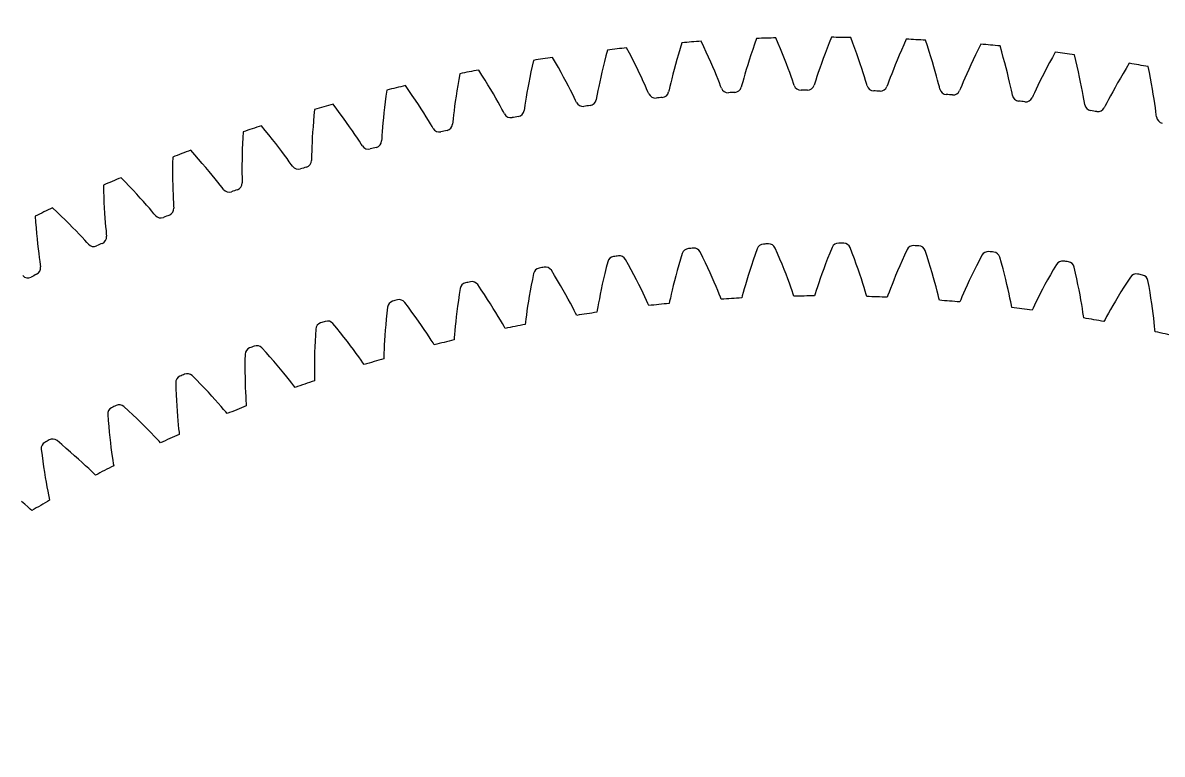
# Model space of a CAD drawing. Header units: millimetres. Extents: x -109 to 109, y -109 to 109.
# Drawn here: x -59.51 to -11.05, y 47.01 to 78.12 of the extents above; entities that cross this region are included whole.
import ezdxf

# ---------------------------------------------------------------- set-up
doc = ezdxf.new("R2010")
doc.units = ezdxf.units.MM

msp = doc.modelspace()

# ---------------------------------------------------------------- linework, layer by layer
at = {"layer": 'outer'}
msp.add_circle((0, 0), 108.759662, dxfattribs=at)
at = {"layer": 'thin_ring_external'}
for p, q in [((-31.473246, 77.269466), (-31.549161, 77.025218)), ((-30.546201, 77.097421), (-30.65632, 77.328277)), ((-30.441654, 76.873138), (-30.546201, 77.097421)), ((-28.381789, 77.208625), (-28.4628, 76.974808)), ((-28.29591, 77.449551), (-28.381789, 77.208625)), ((-27.37671, 77.239591), (-27.477258, 77.474773)), ((-27.281459, 77.011205), (-27.37671, 77.239591)), ((-25.209557, 77.261842), (-25.300099, 77.031548)), ((-25.113859, 77.499038), (-25.209557, 77.261842)), ((-24.204054, 77.251518), (-24.294862, 77.490629)), ((-24.11826, 77.019414), (-24.204054, 77.251518)), ((-22.037814, 77.184777), (-22.137735, 76.958395)), ((-21.932459, 77.417845), (-22.037814, 77.184777)), ((-21.033584, 77.133181), (-21.114498, 77.375819)), ((-20.95739, 76.89775), (-21.033584, 77.133181)), ((-18.757075, 77.206107), (-18.87191, 76.977561)), ((-17.870644, 76.88478), (-17.941529, 77.130536)), ((-36.854327, 76.423529), (-36.983014, 76.644572)), ((-34.706334, 76.711928), (-34.767889, 76.472254)), ((-34.64051, 76.959087), (-34.706334, 76.711928)), ((-33.707184, 76.825247), (-33.826687, 77.051387)), ((-33.593517, 76.605446), (-33.707184, 76.825247)), ((-33.48577, 76.392533), (-33.593517, 76.605446)), ((-31.620505, 76.788272), (-31.687294, 76.559187)), ((-31.549161, 77.025218), (-31.620505, 76.788272)), ((-30.34274, 76.655982), (-30.441654, 76.873138)), ((-30.249551, 76.446617), (-30.34274, 76.655982)), ((-28.538938, 76.748658), (-28.610178, 76.530845)), ((-28.4628, 76.974808), (-28.538938, 76.748658)), ((-27.191543, 76.790171), (-27.281459, 77.011205)), ((-27.107029, 76.577157), (-27.191543, 76.790171)), ((-27.028019, 76.372987), (-27.107029, 76.577157)), ((-25.46558, 76.59401), (-25.540381, 76.388261)), ((-25.385457, 76.808714), (-25.46558, 76.59401)), ((-25.300099, 77.031548), (-25.385457, 76.808714)), ((-24.037494, 76.794874), (-24.11826, 77.019414)), ((-23.961796, 76.57857), (-24.037494, 76.794874)), ((-23.891235, 76.371329), (-23.961796, 76.57857)), ((-22.23217, 76.739253), (-22.32104, 76.528019)), ((-22.137735, 76.958395), (-22.23217, 76.739253)), ((-20.885912, 76.670084), (-20.95739, 76.89775)), ((-20.819158, 76.450855), (-20.885912, 76.670084)), ((-18.981041, 76.755472), (-19.084393, 76.540392)), ((-18.87191, 76.977561), (-18.981041, 76.755472)), ((-17.804181, 76.64642), (-17.870644, 76.88478)), ((-17.742109, 76.416011), (-17.804181, 76.64642)), ((-15.717182, 76.640544), (-15.835339, 76.423122)), ((-15.593061, 76.864183), (-15.717182, 76.640544)), ((-14.72057, 76.506734), (-14.781305, 76.755193)), ((-39.982324, 75.892943), (-40.119977, 76.108516)), ((-37.847982, 76.269285), (-37.899646, 76.027285)), ((-37.792361, 76.518938), (-37.847982, 76.269285)), ((-36.731732, 76.208579), (-36.854327, 76.423529)), ((-36.615335, 76.00027), (-36.731732, 76.208579)), ((-34.825217, 76.240619), (-34.878348, 76.017696)), ((-34.767889, 76.472254), (-34.825217, 76.240619)), ((-33.384065, 76.187171), (-33.48577, 76.392533)), ((-33.288571, 75.990172), (-33.384065, 76.187171)), ((-31.807202, 76.127441), (-31.860248, 75.926671)), ((-31.749532, 76.338633), (-31.807202, 76.127441)), ((-31.687294, 76.559187), (-31.749532, 76.338633)), ((-30.162226, 76.245863), (-30.249551, 76.446617)), ((-30.080968, 76.054762), (-30.162226, 76.245863)), ((-28.737714, 76.123777), (-28.793742, 75.936986)), ((-28.67647, 76.322199), (-28.737714, 76.123777)), ((-28.610178, 76.530845), (-28.67647, 76.322199)), ((-26.954675, 76.178711), (-27.028019, 76.372987)), ((-26.887255, 75.995724), (-26.954675, 76.178711)), ((-25.609721, 76.19252), (-25.67337, 76.008187)), ((-25.540381, 76.388261), (-25.609721, 76.19252)), ((-23.82593, 76.174206), (-23.891235, 76.371329)), ((-23.766079, 75.988605), (-23.82593, 76.174206)), ((-22.481542, 76.132786), (-22.552705, 75.951221)), ((-22.404225, 76.325515), (-22.481542, 76.132786)), ((-22.32104, 76.528019), (-22.404225, 76.325515)), ((-20.757165, 76.240892), (-20.819158, 76.450855)), ((-20.700007, 76.041253), (-20.757165, 76.240892)), ((-19.273289, 76.134067), (-19.358453, 75.944674)), ((-19.18186, 76.332985), (-19.273289, 76.134067)), ((-19.084393, 76.540392), (-19.18186, 76.332985)), ((-17.684412, 76.194226), (-17.742109, 76.416011)), ((-17.631091, 75.981895), (-17.684412, 76.194226)), ((-15.947434, 76.212467), (-16.053334, 76.009236)), ((-15.835339, 76.423122), (-15.947434, 76.212467)), ((-14.663948, 76.265846), (-14.72057, 76.506734)), ((-14.611389, 76.033084), (-14.663948, 76.265846)), ((-12.578951, 76.174294), (-12.705934, 75.961906)), ((-12.445753, 76.392648), (-12.578951, 76.174294)), ((-11.588672, 75.999681), (-11.639156, 76.250423)), ((-40.968809, 75.698035), (-41.010494, 75.454118)), ((-40.923484, 75.949761), (-40.968809, 75.698035)), ((-39.851007, 75.683208), (-39.982324, 75.892943)), ((-39.726157, 75.479852), (-39.851007, 75.683208)), ((-37.947415, 75.793493), (-37.99135, 75.568576)), ((-37.899646, 76.027285), (-37.947415, 75.793493)), ((-36.505284, 75.799256), (-36.615335, 76.00027)), ((-36.401783, 75.606343), (-36.505284, 75.799256)), ((-34.927298, 75.804314), (-34.972058, 75.601536)), ((-34.878348, 76.017696), (-34.927298, 75.804314)), ((-33.199536, 75.802568), (-33.288571, 75.990172)), ((-33.117331, 75.625729), (-33.199536, 75.802568)), ((-33.04254, 75.461588), (-33.117331, 75.625729)), ((-31.90856, 75.737738), (-31.951917, 75.562649)), ((-31.860248, 75.926671), (-31.90856, 75.737738)), ((-30.006092, 75.874698), (-30.080968, 76.054762)), ((-29.938103, 75.707625), (-30.006092, 75.874698)), ((-29.877886, 75.556591), (-29.938103, 75.707625)), ((-28.888671, 75.607415), (-28.92576, 75.473589)), ((-28.84425, 75.763825), (-28.888671, 75.607415)), ((-28.793742, 75.936986), (-28.84425, 75.763825)), ((-26.826182, 75.826001), (-26.887255, 75.995724)), ((-26.772217, 75.672622), (-26.826182, 75.826001)), ((-26.72696, 75.541333), (-26.772217, 75.672622)), ((-25.78175, 75.682791), (-25.824302, 75.550601)), ((-25.730945, 75.837246), (-25.78175, 75.682791)), ((-25.67337, 76.008187), (-25.730945, 75.837246)), ((-23.712026, 75.816518), (-23.766079, 75.988605)), ((-23.664402, 75.661053), (-23.712026, 75.816518)), ((-23.624574, 75.528016), (-23.664402, 75.661053)), ((-22.674353, 75.630549), (-22.722296, 75.500217)), ((-22.61725, 75.782788), (-22.674353, 75.630549)), ((-22.552705, 75.951221), (-22.61725, 75.782788)), ((-20.647826, 75.853352), (-20.700007, 76.041253)), ((-20.600884, 75.679191), (-20.647826, 75.853352)), ((-20.559683, 75.521901), (-20.600884, 75.679191)), ((-19.437011, 75.766185), (-19.508416, 75.600543)), ((-19.358453, 75.944674), (-19.437011, 75.766185)), ((-17.582178, 75.780078), (-17.631091, 75.981895)), ((-17.537756, 75.590193), (-17.582178, 75.780078)), ((-16.24572, 75.628503), (-16.331539, 75.453389)), ((-16.152853, 75.814239), (-16.24572, 75.628503)), ((-16.053334, 76.009236), (-16.152853, 75.814239)), ((-14.562846, 75.809117), (-14.611389, 76.033084)), ((-14.518287, 75.594775), (-14.562846, 75.809117)), ((-12.826583, 75.75603), (-12.940737, 75.557319)), ((-12.705934, 75.961906), (-12.826583, 75.75603)), ((-11.541988, 75.756671), (-11.588672, 75.999681)), ((-11.499028, 75.521947), (-11.541988, 75.756671)), ((-44.0286, 75.252515), (-44.063552, 74.99914)), ((-43.085901, 75.234384), (-43.232288, 75.444125)), ((-42.946084, 75.030217), (-43.085901, 75.234384)), ((-41.048625, 75.218561), (-41.083288, 74.99203)), ((-41.010494, 75.454118), (-41.048625, 75.218561)), ((-39.607946, 75.283526), (-39.726157, 75.479852)), ((-39.496612, 75.095026), (-39.607946, 75.283526)), ((-38.067895, 75.14892), (-38.100543, 74.95666)), ((-38.031498, 75.353365), (-38.067895, 75.14892)), ((-37.99135, 75.568576), (-38.031498, 75.353365)), ((-36.305121, 75.422553), (-36.401783, 75.606343)), ((-36.215725, 75.249238), (-36.305121, 75.422553)), ((-36.134258, 75.088306), (-36.215725, 75.249238)), ((-35.048704, 75.234058), (-35.080143, 75.074531)), ((-35.012572, 75.410779), (-35.048704, 75.234058)), ((-34.972058, 75.601536), (-35.012572, 75.410779)), ((-32.976173, 75.313154), (-33.04254, 75.461588)), ((-32.920297, 75.18602), (-32.976173, 75.313154)), ((-32.881446, 75.099127), (-32.920297, 75.18602)), ((-32.021442, 75.269311), (-32.043666, 75.176759)), ((-31.989879, 75.404547), (-32.021442, 75.269311)), ((-31.951917, 75.562649), (-31.989879, 75.404547)), ((-29.827277, 75.42727), (-29.877886, 75.556591)), ((-29.792026, 75.338856), (-29.827277, 75.42727)), ((-28.92576, 75.473589), (-28.951765, 75.382027)), ((-26.695368, 75.451546), (-26.72696, 75.541333)), ((-25.824302, 75.550601), (-25.854043, 75.460184)), ((-23.596695, 75.437007), (-23.624574, 75.528016)), ((-22.722296, 75.500217), (-22.755725, 75.411097)), ((-20.52535, 75.387342), (-20.559683, 75.521901)), ((-20.501231, 75.295265), (-20.52535, 75.387342)), ((-19.624974, 75.322523), (-19.662034, 75.234851)), ((-19.571721, 75.450777), (-19.624974, 75.322523)), ((-19.508416, 75.600543), (-19.571721, 75.450777)), ((-17.498003, 75.414251), (-17.537756, 75.590193)), ((-17.463295, 75.255403), (-17.498003, 75.414251)), ((-17.434515, 75.119547), (-17.463295, 75.255403)), ((-16.479085, 75.143778), (-16.537559, 75.017818)), ((-16.409685, 75.290819), (-16.479085, 75.143778)), ((-16.331539, 75.453389), (-16.409685, 75.290819)), ((-14.4777, 75.391121), (-14.518287, 75.594775)), ((-14.441111, 75.199572), (-14.4777, 75.391121)), ((-14.408615, 75.022146), (-14.441111, 75.199572)), ((-13.148593, 75.184805), (-13.241528, 75.013362)), ((-13.048177, 75.366572), (-13.148593, 75.184805)), ((-12.940737, 75.557319), (-13.048177, 75.366572)), ((-11.459721, 75.296176), (-11.499028, 75.521947)), ((-11.424, 75.080186), (-11.459721, 75.296176)), ((-46.159824, 74.448964), (-46.314699, 74.652517)), ((-44.095188, 74.753718), (-44.123616, 74.516794)), ((-44.063552, 74.99914), (-44.095188, 74.753718)), ((-42.81299, 74.832159), (-42.946084, 75.030217)), ((-42.686819, 74.640852), (-42.81299, 74.832159)), ((-42.56784, 74.457081), (-42.686819, 74.640852)), ((-41.114567, 74.775352), (-41.14254, 74.569586)), ((-41.083288, 74.99203), (-41.114567, 74.775352)), ((-39.392486, 74.915359), (-39.496612, 75.095026)), ((-39.29605, 74.74586), (-39.392486, 74.915359)), ((-39.208045, 74.588409), (-39.29605, 74.74586)), ((-38.12939, 74.778605), (-38.154253, 74.617921)), ((-38.100543, 74.95666), (-38.12939, 74.778605)), ((-36.061853, 74.942722), (-36.134258, 75.088306)), ((-36.000805, 74.817989), (-36.061853, 74.942722)), ((-35.958419, 74.732765), (-36.000805, 74.817989)), ((-35.106128, 74.938113), (-35.124533, 74.844726)), ((-35.080143, 75.074531), (-35.106128, 74.938113)), ((-17.414196, 75.026558), (-17.434515, 75.119547)), ((-16.537559, 75.017818), (-16.578187, 74.931742)), ((-14.380458, 74.862007), (-14.408615, 75.022146)), ((-14.35728, 74.725084), (-14.380458, 74.862007)), ((-14.340796, 74.631339), (-14.35728, 74.725084)), ((-13.401661, 74.710069), (-13.465257, 74.586617)), ((-13.326282, 74.854137), (-13.401661, 74.710069)), ((-13.241528, 75.013362), (-13.326282, 74.854137)), ((-11.391809, 74.875036), (-11.424, 75.080186)), ((-11.363115, 74.682147), (-11.391809, 74.875036)), ((-11.33793, 74.503537), (-11.363115, 74.682147)), ((-47.126993, 74.17378), (-47.148526, 73.927266)), ((-47.102473, 74.428376), (-47.126993, 74.17378)), ((-46.011743, 74.250709), (-46.159824, 74.448964)), ((-45.87063, 74.058282), (-46.011743, 74.250709)), ((-44.14895, 74.289031), (-44.171307, 74.071252)), ((-44.123616, 74.516794), (-44.14895, 74.289031)), ((-42.456426, 74.28184), (-42.56784, 74.457081)), ((-42.353112, 74.116444), (-42.456426, 74.28184)), ((-41.188779, 74.197058), (-41.207025, 74.035489)), ((-41.167268, 74.376148), (-41.188779, 74.197058)), ((-41.14254, 74.569586), (-41.167268, 74.376148)), ((-39.129724, 74.445919), (-39.208045, 74.588409)), ((-39.063607, 74.323798), (-39.129724, 74.445919)), ((-39.017757, 74.240386), (-39.063607, 74.323798)), ((-38.174615, 74.480552), (-38.18917, 74.386488)), ((-38.154253, 74.617921), (-38.174615, 74.480552)), ((-13.465257, 74.586617), (-13.509384, 74.50228)), ((-11.316371, 74.342377), (-11.33793, 74.503537)), ((-11.298834, 74.204618), (-11.316371, 74.342377)), ((-11.286213, 74.110275), (-11.298834, 74.204618)), ((-49.19891, 73.538005), (-49.362011, 73.735029)), ((-47.167203, 73.689375), (-47.183165, 73.460764)), ((-47.148526, 73.927266), (-47.167203, 73.689375)), ((-45.736711, 73.872316), (-45.87063, 74.058282)), ((-45.610287, 73.693584), (-45.736711, 73.872316)), ((-45.491773, 73.523066), (-45.610287, 73.693584)), ((-44.207573, 73.67022), (-44.221714, 73.490398)), ((-44.190808, 73.86451), (-44.207573, 73.67022)), ((-44.171307, 74.071252), (-44.190808, 73.86451)), ((-42.258717, 73.962738), (-42.353112, 74.116444)), ((-42.174612, 73.823584), (-42.258717, 73.962738)), ((-42.103537, 73.704281), (-42.174612, 73.823584)), ((-42.054302, 73.622821), (-42.103537, 73.704281)), ((-41.22173, 73.897399), (-41.232411, 73.802818)), ((-41.207025, 74.035489), (-41.22173, 73.897399)), ((-50.153965, 73.223347), (-50.16536, 72.976156)), ((-50.139918, 73.478735), (-50.153965, 73.223347)), ((-49.042814, 73.345997), (-49.19891, 73.538005)), ((-48.89392, 73.159526), (-49.042814, 73.345997)), ((-47.196562, 73.24225), (-47.207559, 73.034882)), ((-47.183165, 73.460764), (-47.196562, 73.24225)), ((-45.381755, 73.36205), (-45.491773, 73.523066)), ((-45.28113, 73.21235), (-45.381755, 73.36205)), ((-45.191383, 73.076766), (-45.28113, 73.21235)), ((-44.242335, 73.189639), (-44.249124, 73.094699)), ((-44.233311, 73.328216), (-44.242335, 73.189639)), ((-44.221714, 73.490398), (-44.233311, 73.328216)), ((-50.174255, 72.737699), (-50.180817, 72.508625)), ((-50.16536, 72.976156), (-50.174255, 72.737699)), ((-48.752479, 72.979214), (-48.89392, 73.159526)), ((-48.618824, 72.805824), (-48.752479, 72.979214)), ((-48.493409, 72.640315), (-48.618824, 72.805824)), ((-47.216333, 72.840068), (-47.22308, 72.659817)), ((-47.207559, 73.034882), (-47.216333, 72.840068)), ((-45.115469, 72.960481), (-45.191383, 73.076766)), ((-45.062932, 72.881111), (-45.115469, 72.960481)), ((-53.135816, 72.405191), (-53.139366, 72.149442)), ((-52.198034, 72.503045), (-52.369086, 72.693206)), ((-52.034187, 72.317607), (-52.198034, 72.503045)), ((-51.877762, 72.137406), (-52.034187, 72.317607)), ((-50.185232, 72.289746), (-50.187706, 72.082101)), ((-50.180817, 72.508625), (-50.185232, 72.289746)), ((-48.376874, 72.483952), (-48.493409, 72.640315)), ((-48.270187, 72.338508), (-48.376874, 72.483952)), ((-48.174949, 72.206724), (-48.270187, 72.338508)), ((-47.231336, 72.358465), (-47.234221, 72.263326)), ((-47.228009, 72.497296), (-47.231336, 72.358465)), ((-47.22308, 72.659817), (-47.228009, 72.497296)), ((-53.139366, 72.149442), (-53.140602, 71.901992)), ((-53.140602, 71.901992), (-53.1397, 71.66337)), ((-51.729038, 71.963053), (-51.877762, 72.137406)), ((-51.588378, 71.795296), (-51.729038, 71.963053)), ((-51.456273, 71.635075), (-51.588378, 71.795296)), ((-50.187706, 72.082101), (-50.188475, 71.887091)), ((-50.188475, 71.887091), (-50.187816, 71.706715)), ((-48.094326, 72.093653), (-48.174949, 72.206724)), ((-48.038574, 72.016507), (-48.094326, 72.093653)), ((-55.152139, 71.345828), (-55.330854, 71.528806)), ((-54.980817, 71.167273), (-55.152139, 71.345828)), ((-53.1397, 71.66337), (-53.136852, 71.434221)), ((-53.136852, 71.434221), (-53.132277, 71.215345)), ((-51.333417, 71.483629), (-51.456273, 71.635075)), ((-51.220849, 71.342688), (-51.333417, 71.483629)), ((-51.120281, 71.214925), (-51.220849, 71.342688)), ((-50.187816, 71.706715), (-50.186068, 71.544128)), ((-50.186068, 71.544128), (-50.183692, 71.405278)), ((-50.183692, 71.405278), (-50.18267, 71.310101)), ((-56.085113, 71.209556), (-56.07816, 70.953877)), ((-56.07816, 70.953877), (-56.069237, 70.706585)), ((-54.817126, 70.993646), (-54.980817, 71.167273)), ((-54.661369, 70.825547), (-54.817126, 70.993646)), ((-54.51394, 70.663706), (-54.661369, 70.825547)), ((-53.132277, 71.215345), (-53.126224, 71.007773)), ((-53.126224, 71.007773), (-53.118987, 70.812896)), ((-53.118987, 70.812896), (-53.110923, 70.632699)), ((-51.035084, 71.10526), (-51.120281, 71.214925)), ((-50.976211, 71.030468), (-51.035084, 71.10526)), ((-56.069237, 70.706585), (-56.058538, 70.468201)), ((-56.058538, 70.468201), (-56.046285, 70.239362)), ((-54.375369, 70.509043), (-54.51394, 70.663706)), ((-54.246399, 70.362768), (-54.375369, 70.509043)), ((-54.128139, 70.226568), (-54.246399, 70.362768)), ((-53.110923, 70.632699), (-53.102502, 70.470321)), ((-53.102502, 70.470321), (-53.094427, 70.331686)), ((-53.094427, 70.331686), (-53.089498, 70.23663)), ((-58.982836, 69.893846), (-58.965393, 69.638667)), ((-58.056244, 70.068306), (-58.242321, 70.243793)), ((-57.877736, 69.896935), (-58.056244, 70.068306)), ((-57.707055, 69.730175), (-57.877736, 69.896935)), ((-56.046285, 70.239362), (-56.032728, 70.020858)), ((-56.032728, 70.020858), (-56.018158, 69.81371)), ((-56.018158, 69.81371), (-56.002926, 69.619294)), ((-54.022411, 70.103041), (-54.128139, 70.226568)), ((-53.932783, 69.996966), (-54.022411, 70.103041)), ((-53.87089, 69.924654), (-53.932783, 69.996966)), ((-58.965393, 69.638667), (-58.946324, 69.39195)), ((-58.946324, 69.39195), (-58.925848, 69.154207)), ((-57.544528, 69.568612), (-57.707055, 69.730175)), ((-57.390579, 69.41296), (-57.544528, 69.568612)), ((-57.245775, 69.264117), (-57.390579, 69.41296)), ((-56.002926, 69.619294), (-55.987471, 69.43958)), ((-55.987471, 69.43958), (-55.972391, 69.277685)), ((-58.925848, 69.154207), (-58.90421, 68.926064)), ((-58.90421, 68.926064), (-58.881694, 68.7083)), ((-57.110908, 69.12326), (-57.245775, 69.264117)), ((-56.987156, 68.99203), (-57.110908, 69.12326)), ((-56.876446, 68.872948), (-56.987156, 68.99203)), ((-56.782538, 68.770642), (-56.876446, 68.872948)), ((-55.972391, 69.277685), (-55.958631, 69.139498)), ((-55.958631, 69.139498), (-55.949804, 69.044725)), ((-58.881694, 68.7083), (-58.858632, 68.501926)), ((-58.858632, 68.501926), (-58.835431, 68.308298)), ((-56.717728, 68.700932), (-56.782538, 68.770642)), ((-58.835431, 68.308298), (-58.812611, 68.129371)), ((-58.812611, 68.129371), (-58.790896, 67.968232)), ((-58.790896, 67.968232), (-58.771475, 67.830726)), ((-58.771475, 67.830726), (-58.758764, 67.736395))]:
    msp.add_line(p, q, dxfattribs=at)
for centre, radius, start, end in [((-25.5, 0), 77.5, 93.814887, 94.420407), ((-25.5, 0), 77.5, 91.461946, 92.067466), ((-25.5, 0), 77.5, 89.109005, 89.714524), ((-25.5, 0), 77.5, 86.756064, 87.361583), ((-25.5, 0), 77.5, 84.403123, 85.008642), ((-25.5, 0), 77.5, 98.52077, 99.126289), ((-25.5, 0), 77.5, 96.167828, 96.773348), ((-25.5, 0), 77.5, 82.050181, 82.655701), ((-25.5, 0), 77.5, 100.873711, 101.47923), ((-25.5, 0), 77.5, 79.69724, 80.30276), ((-25.5, 0), 77.5, 103.226652, 103.832172), ((-32.336922, 75.240009), 0.3, 275.192104, 347.828747), ((-29.510853, 75.443459), 0.3, 200.406547, 273.04319), ((-25.5, 0), 75.25, 92.839163, 93.04319), ((-29.242177, 75.457263), 0.3, 272.839163, 345.475806), ((-26.410138, 75.544518), 0.3, 198.053606, 270.690249), ((-25.5, 0), 75.25, 90.486221, 90.690249), ((-26.141122, 75.54728), 0.3, 270.486221, 343.122865), ((-23.307888, 75.518191), 0.3, 195.700665, 268.337308), ((-25.5, 0), 75.25, 88.13328, 88.337308), ((-23.038986, 75.509906), 0.3, 268.13328, 340.769923), ((-20.209335, 75.364523), 0.3, 193.347724, 265.984367), ((-19.940999, 75.345206), 0.3, 265.780339, 338.416982), ((-25.5, 0), 77.5, 105.579593, 106.185113), ((-35.686776, 74.860083), 0.3, 205.11243, 277.749073), ((-35.420139, 74.895883), 0.3, 277.545045, 350.181688), ((-32.604805, 75.215186), 0.3, 202.759488, 275.396132), ((-25.5, 0), 75.25, 95.192104, 95.396132), ((-25.5, 0), 75.25, 85.780339, 85.984367), ((-17.119703, 75.083774), 0.3, 190.994782, 263.631426), ((-25.5, 0), 75.25, 83.427398, 83.631426), ((-16.852387, 75.053456), 0.3, 263.427398, 336.064041), ((-38.751571, 74.37875), 0.3, 207.465371, 280.102014), ((-38.486627, 74.425466), 0.3, 279.897986, 352.534629), ((-25.5, 0), 75.25, 97.545045, 97.749073), ((-14.044202, 74.676417), 0.3, 188.641841, 261.278485), ((-25.5, 0), 75.25, 81.074457, 81.278485), ((-13.778356, 74.63515), 0.3, 261.074457, 333.7111), ((-25.5, 0), 77.5, 107.932534, 108.538054), ((-41.531218, 73.829551), 0.3, 282.250927, 354.88757), ((-25.5, 0), 75.25, 99.897986, 100.102014), ((-10.988018, 74.143138), 0.3, 186.2889, 258.925543), ((-41.79402, 73.771996), 0.3, 209.818312, 282.454955), ((-25.5, 0), 75.25, 102.250927, 102.454955), ((-44.808993, 73.040847), 0.3, 212.171253, 284.807896), ((-25.5, 0), 75.25, 104.603868, 104.807896), ((-44.548776, 73.109142), 0.3, 284.603868, 357.240512), ((-25.5, 0), 77.5, 110.285476, 110.890995), ((-47.534214, 72.265455), 0.3, 286.95681, 359.593453), ((-47.791408, 72.186534), 0.3, 214.524194, 287.160837), ((-25.5, 0), 75.25, 106.95681, 107.160837), ((-25.5, 0), 77.5, 112.638417, 113.243936), ((-50.482497, 71.299911), 0.3, 289.309751, 1.946394), ((-50.736234, 71.210498), 0.3, 216.877135, 289.513779), ((-25.5, 0), 75.25, 109.309751, 109.513779), ((-25.5, 0), 77.5, 114.991358, 115.596877), ((-53.638506, 70.114385), 0.3, 219.230077, 291.86672), ((-25.5, 0), 75.25, 111.662692, 111.86672), ((-53.388654, 70.21414), 0.3, 291.662692, 4.299335), ((-56.247784, 69.009972), 0.3, 294.015633, 6.652276), ((-56.49333, 68.900044), 0.3, 221.583018, 294.219661), ((-25.5, 0), 75.25, 114.015633, 114.219661), ((-25.5, 0), 75.25, 116.368574, 116.572602), ((-59.055066, 67.689438), 0.3, 296.368574, 9.005218), ((-59.295892, 67.569521), 0.3, 223.935959, 296.572602)]:
    msp.add_arc(centre, radius, start, end, dxfattribs=at)
at = {"layer": 'thin_ring_internal'}
for p, q in [((-30.582583, 68.135469), (-30.69716, 68.368222)), ((-28.275047, 68.509294), (-28.361829, 68.264813)), ((-27.407055, 68.298155), (-27.510679, 68.535986)), ((-25.084626, 68.564216), (-25.182688, 68.324038)), ((-24.227397, 68.312922), (-24.319844, 68.555317)), ((-21.895104, 68.470643), (-22.004235, 68.235287)), ((-21.050495, 68.179738), (-21.131564, 68.426172)), ((-34.630963, 67.954762), (-34.694645, 67.703274)), ((-33.747103, 67.825217), (-33.872385, 68.052387)), ((-31.534772, 68.057743), (-31.605975, 67.816874)), ((-31.459458, 68.305996), (-31.534772, 68.057743)), ((-30.473259, 67.909337), (-30.582583, 68.135469)), ((-30.370058, 67.690329), (-30.473259, 67.909337)), ((-28.444161, 68.027519), (-28.52124, 67.798011)), ((-28.361829, 68.264813), (-28.444161, 68.027519)), ((-27.30837, 68.067181), (-27.407055, 68.298155)), ((-27.21547, 67.843609), (-27.30837, 68.067181)), ((-25.363644, 67.865157), (-25.445674, 67.6477)), ((-25.275972, 68.09083), (-25.363644, 67.865157)), ((-25.182688, 68.324038), (-25.275972, 68.09083)), ((-24.139565, 68.077607), (-24.227397, 68.312922)), ((-24.057167, 67.849955), (-24.139565, 68.077607)), ((-22.108267, 68.006673), (-22.206344, 67.785323)), ((-22.004235, 68.235287), (-22.108267, 68.006673)), ((-20.973706, 67.940592), (-21.050495, 68.179738)), ((-20.901989, 67.709353), (-20.973706, 67.940592)), ((-18.833352, 67.998755), (-18.947908, 67.775228)), ((-18.71339, 68.228778), (-18.833352, 67.998755)), ((-17.883229, 67.898893), (-17.952746, 68.148831)), ((-17.817651, 67.656433), (-17.883229, 67.898893)), ((-37.782691, 67.456354), (-37.834604, 67.202175)), ((-36.893761, 67.368071), (-37.029477, 67.589166)), ((-34.754564, 67.459354), (-34.809976, 67.223675)), ((-34.694645, 67.703274), (-34.754564, 67.459354)), ((-33.627377, 67.604417), (-33.747103, 67.825217)), ((-33.514098, 67.390447), (-33.627377, 67.604417)), ((-33.407377, 67.183984), (-33.514098, 67.390447)), ((-31.672292, 67.584029), (-31.733754, 67.359889)), ((-31.605975, 67.816874), (-31.672292, 67.584029)), ((-30.273058, 67.479124), (-30.370058, 67.690329)), ((-30.182385, 67.276555), (-30.273058, 67.479124)), ((-28.593063, 67.576973), (-28.659607, 67.365247)), ((-28.52124, 67.798011), (-28.593063, 67.576973)), ((-27.128402, 67.62812), (-27.21547, 67.843609)), ((-27.047251, 67.421552), (-27.128402, 67.62812)), ((-26.972157, 67.224971), (-27.047251, 67.421552)), ((-25.521997, 67.4393), (-25.592497, 67.241025)), ((-25.445674, 67.6477), (-25.521997, 67.4393)), ((-23.98022, 67.630648), (-24.057167, 67.849955)), ((-23.908767, 67.420528), (-23.98022, 67.630648)), ((-23.8429, 67.220667), (-23.908767, 67.420528)), ((-22.298403, 67.571918), (-22.384338, 67.367294)), ((-22.206344, 67.785323), (-22.298403, 67.571918)), ((-20.835328, 67.486703), (-20.901989, 67.709353)), ((-20.773729, 67.273487), (-20.835328, 67.486703)), ((-19.056178, 67.55868), (-19.158065, 67.34979)), ((-18.947908, 67.775228), (-19.056178, 67.55868)), ((-17.75677, 67.422107), (-17.817651, 67.656433)), ((-17.70054, 67.196597), (-17.75677, 67.422107)), ((-15.80174, 67.396996), (-15.919967, 67.185721)), ((-15.676908, 67.614952), (-15.80174, 67.396996)), ((-15.546374, 67.839145), (-15.676908, 67.614952)), ((-14.73246, 67.470993), (-14.790273, 67.723895)), ((-14.678233, 67.225745), (-14.73246, 67.470993)), ((-40.015744, 66.765021), (-40.161599, 66.979562)), ((-37.88311, 66.955731), (-37.927496, 66.71773)), ((-37.834604, 67.202175), (-37.88311, 66.955731)), ((-36.763892, 67.15308), (-36.893761, 67.368071)), ((-36.640781, 66.944613), (-36.763892, 67.15308)), ((-36.52457, 66.743338), (-36.640781, 66.944613)), ((-34.860943, 66.996918), (-34.907519, 66.779924)), ((-34.809976, 67.223675), (-34.860943, 66.996918)), ((-33.307377, 66.985853), (-33.407377, 67.183984)), ((-33.214335, 66.797104), (-33.307377, 66.985853)), ((-31.84214, 66.941327), (-31.888983, 66.749415)), ((-31.790375, 67.145296), (-31.84214, 66.941327)), ((-31.733754, 67.359889), (-31.790375, 67.145296)), ((-30.098225, 67.083682), (-30.182385, 67.276555)), ((-30.020879, 66.901907), (-30.098225, 67.083682)), ((-29.950832, 66.733214), (-30.020879, 66.901907)), ((-28.776527, 66.974382), (-28.826516, 66.798698)), ((-28.720806, 67.163907), (-28.776527, 66.974382)), ((-28.659607, 67.365247), (-28.720806, 67.163907)), ((-26.903351, 67.039795), (-26.972157, 67.224971)), ((-26.841229, 66.868026), (-26.903351, 67.039795)), ((-25.656975, 67.054298), (-25.715083, 66.88113)), ((-25.592497, 67.241025), (-25.656975, 67.054298)), ((-23.782784, 67.03249), (-23.8429, 67.220667)), ((-23.728721, 66.858016), (-23.782784, 67.03249)), ((-22.537083, 66.988989), (-22.603185, 66.818712)), ((-22.463987, 67.172514), (-22.537083, 66.988989)), ((-22.384338, 67.367294), (-22.463987, 67.172514)), ((-20.717232, 67.070777), (-20.773729, 67.273487)), ((-20.665936, 66.880007), (-20.717232, 67.070777)), ((-19.342052, 66.958522), (-19.423608, 66.778597)), ((-19.253428, 67.149385), (-19.342052, 66.958522)), ((-19.158065, 67.34979), (-19.253428, 67.149385)), ((-17.648927, 66.980746), (-17.70054, 67.196597)), ((-17.601922, 66.775627), (-17.648927, 66.980746)), ((-16.031463, 66.981797), (-16.136046, 66.786046)), ((-15.919967, 67.185721), (-16.031463, 66.981797)), ((-14.62832, 66.98884), (-14.678233, 67.225745)), ((-14.582643, 66.760959), (-14.62832, 66.98884)), ((-12.541739, 67.08471), (-12.676576, 66.872798)), ((-12.400915, 67.302587), (-12.541739, 67.08471)), ((-11.605011, 66.896966), (-11.650995, 67.152284)), ((-11.562253, 66.649461), (-11.605011, 66.896966)), ((-40.947849, 66.555532), (-40.984836, 66.307098)), ((-40.907819, 66.81185), (-40.947849, 66.555532)), ((-39.876013, 66.556304), (-40.015744, 66.765021)), ((-39.743336, 66.353791), (-39.876013, 66.556304)), ((-37.967859, 66.488847), (-38.004289, 66.269921)), ((-37.927496, 66.71773), (-37.967859, 66.488847)), ((-36.41546, 66.550074), (-36.52457, 66.743338)), ((-36.313738, 66.365858), (-36.41546, 66.550074)), ((-34.949738, 66.573767), (-34.987602, 66.379883)), ((-34.907519, 66.779924), (-34.949738, 66.573767)), ((-33.128615, 66.619124), (-33.214335, 66.797104)), ((-33.050796, 66.453873), (-33.128615, 66.619124)), ((-32.981891, 66.304391), (-33.050796, 66.453873)), ((-31.967064, 66.411053), (-31.997066, 66.273751)), ((-31.930744, 66.571595), (-31.967064, 66.411053)), ((-31.888983, 66.749415), (-31.930744, 66.571595)), ((-29.888957, 66.580688), (-29.950832, 66.733214)), ((-29.837085, 66.450069), (-29.888957, 66.580688)), ((-29.802191, 66.36069), (-29.837085, 66.450069)), ((-28.906623, 66.504262), (-28.930905, 66.411436)), ((-28.870266, 66.64002), (-28.906623, 66.504262)), ((-28.826516, 66.798698), (-28.870266, 66.64002)), ((-26.786517, 66.712786), (-26.841229, 66.868026)), ((-26.740778, 66.579895), (-26.786517, 66.712786)), ((-26.71008, 66.488989), (-26.740778, 66.579895)), ((-25.808803, 66.590739), (-25.837377, 66.499144)), ((-25.766168, 66.724659), (-25.808803, 66.590739)), ((-25.715083, 66.88113), (-25.766168, 66.724659)), ((-23.68129, 66.700399), (-23.728721, 66.858016)), ((-23.641784, 66.565524), (-23.68129, 66.700399)), ((-23.615349, 66.473289), (-23.641784, 66.565524)), ((-22.710314, 66.532996), (-22.743118, 66.44283)), ((-22.661495, 66.664787), (-22.710314, 66.532996)), ((-22.603185, 66.818712), (-22.661495, 66.664787)), ((-20.620049, 66.703207), (-20.665936, 66.880007)), ((-20.580003, 66.543554), (-20.620049, 66.703207)), ((-20.546814, 66.406987), (-20.580003, 66.543554)), ((-20.524699, 66.313621), (-20.546814, 66.406987)), ((-19.562968, 66.460534), (-19.617866, 66.331157)), ((-19.49756, 66.611579), (-19.562968, 66.460534)), ((-19.423608, 66.778597), (-19.49756, 66.611579)), ((-17.559557, 66.582677), (-17.601922, 66.775627)), ((-17.521946, 66.403934), (-17.559557, 66.582677)), ((-17.489371, 66.24259), (-17.521946, 66.403934)), ((-16.323293, 66.423577), (-16.404936, 66.260181)), ((-16.233455, 66.599513), (-16.323293, 66.423577)), ((-16.136046, 66.786046), (-16.233455, 66.599513)), ((-14.541129, 66.542939), (-14.582643, 66.760959)), ((-14.503718, 66.335856), (-14.541129, 66.542939)), ((-12.925367, 66.468736), (-13.038945, 66.278064)), ((-12.804504, 66.667252), (-12.925367, 66.468736)), ((-12.676576, 66.872798), (-12.804504, 66.667252)), ((-11.523416, 66.410491), (-11.562253, 66.649461)), ((-11.488391, 66.180731), (-11.523416, 66.410491)), ((-43.999576, 66.022647), (-44.027638, 65.764743)), ((-43.106288, 66.017372), (-43.261967, 66.224895)), ((-42.956998, 65.815383), (-43.106288, 66.017372)), ((-41.018102, 66.067289), (-41.047772, 65.836776)), ((-40.984836, 66.307098), (-41.018102, 66.067289)), ((-39.617886, 66.158141), (-39.743336, 66.353791)), ((-39.499903, 65.970163), (-39.617886, 66.158141)), ((-39.38972, 65.790879), (-39.499903, 65.970163)), ((-38.036871, 66.062023), (-38.065673, 65.866588)), ((-38.004289, 66.269921), (-38.036871, 66.062023)), ((-36.21983, 66.19206), (-36.313738, 66.365858)), ((-36.134407, 66.030608), (-36.21983, 66.19206)), ((-36.058622, 65.884493), (-36.134407, 66.030608)), ((-35.049856, 66.038255), (-35.073437, 65.899706)), ((-35.021044, 66.200313), (-35.049856, 66.038255)), ((-34.987602, 66.379883), (-35.021044, 66.200313)), ((-32.923998, 66.176326), (-32.981891, 66.304391)), ((-32.884984, 66.088668), (-32.923998, 66.176326)), ((-31.997066, 66.273751), (-32.017003, 66.179896)), ((-19.617866, 66.331157), (-19.65483, 66.242615)), ((-17.462572, 66.104627), (-17.489371, 66.24259)), ((-17.444825, 66.010334), (-17.462572, 66.104627)), ((-16.538158, 65.98566), (-16.579202, 65.898933)), ((-16.4773, 66.112342), (-16.538158, 65.98566)), ((-16.404936, 66.260181), (-16.4773, 66.112342)), ((-14.470376, 66.141144), (-14.503718, 66.335856)), ((-14.441121, 65.960844), (-14.470376, 66.141144)), ((-14.416089, 65.79816), (-14.441121, 65.960844)), ((-13.242853, 65.924698), (-13.332009, 65.765278)), ((-13.144926, 66.096264), (-13.242853, 65.924698)), ((-13.038945, 66.278064), (-13.144926, 66.096264)), ((-11.457065, 65.961016), (-11.488391, 66.180731)), ((-11.429329, 65.752416), (-11.457065, 65.961016)), ((-44.053027, 65.514858), (-44.075099, 65.273761)), ((-44.027638, 65.764743), (-44.053027, 65.514858)), ((-42.815042, 65.619261), (-42.956998, 65.815383)), ((-42.680626, 65.42966), (-42.815042, 65.619261)), ((-42.554025, 65.247374), (-42.680626, 65.42966)), ((-41.073977, 65.616392), (-41.096851, 65.407203)), ((-41.047772, 65.836776), (-41.073977, 65.616392)), ((-39.287828, 65.621638), (-39.38972, 65.790879)), ((-39.194986, 65.464335), (-39.287828, 65.621638)), ((-39.112485, 65.321904), (-39.194986, 65.464335)), ((-38.111965, 65.522433), (-38.129075, 65.382937)), ((-38.090724, 65.685656), (-38.111965, 65.522433)), ((-38.065673, 65.866588), (-38.090724, 65.685656)), ((-35.994833, 65.759261), (-36.058622, 65.884493)), ((-35.951782, 65.673513), (-35.994833, 65.759261)), ((-35.073437, 65.899706), (-35.088986, 65.805025)), ((-14.395737, 65.659099), (-14.416089, 65.79816)), ((-14.382396, 65.564082), (-14.395737, 65.659099)), ((-13.477859, 65.497252), (-13.522893, 65.412529)), ((-13.411174, 65.620966), (-13.477859, 65.497252)), ((-13.332009, 65.765278), (-13.411174, 65.620966)), ((-11.405083, 65.556364), (-11.429329, 65.752416)), ((-11.384248, 65.374898), (-11.405083, 65.556364)), ((-47.051267, 65.090453), (-47.0673, 64.831523)), ((-46.158701, 65.126745), (-46.323867, 65.3268)), ((-46.000175, 64.93192), (-46.158701, 65.126745)), ((-44.094012, 65.042117), (-44.109935, 64.820753)), ((-44.075099, 65.273761), (-44.094012, 65.042117)), ((-42.43562, 65.073411), (-42.554025, 65.247374)), ((-42.325964, 64.909094), (-42.43562, 65.073411)), ((-41.133136, 65.028739), (-41.146759, 64.864704)), ((-41.116529, 65.21064), (-41.133136, 65.028739)), ((-41.096851, 65.407203), (-41.116529, 65.21064)), ((-39.042938, 65.199776), (-39.112485, 65.321904)), ((-38.995945, 65.116123), (-39.042938, 65.199776)), ((-38.129075, 65.382937), (-38.140201, 65.287635)), ((-11.366811, 65.211225), (-11.384248, 65.374898)), ((-11.352952, 65.071368), (-11.366811, 65.211225)), ((-11.344046, 64.975834), (-11.352952, 65.071368)), ((-47.081035, 64.580727), (-47.091866, 64.338864)), ((-47.0673, 64.831523), (-47.081035, 64.580727)), ((-45.849249, 64.742615), (-46.000175, 64.93192)), ((-45.706157, 64.559473), (-45.849249, 64.742615)), ((-45.571212, 64.383275), (-45.706157, 64.559473)), ((-44.123052, 64.610726), (-44.133564, 64.41346)), ((-44.109935, 64.820753), (-44.123052, 64.610726)), ((-42.225904, 64.756281), (-42.325964, 64.909094)), ((-42.136866, 64.617843), (-42.225904, 64.756281)), ((-42.061713, 64.499082), (-42.136866, 64.617843)), ((-42.010878, 64.417706), (-42.061713, 64.499082)), ((-41.15736, 64.724563), (-41.164041, 64.628847)), ((-41.146759, 64.864704), (-41.15736, 64.724563)), ((-50.056283, 64.017288), (-50.060251, 63.757893)), ((-49.166373, 64.095067), (-49.340667, 64.287221)), ((-48.998953, 63.907829), (-49.166373, 64.095067)), ((-47.099981, 64.106592), (-47.105588, 63.884726)), ((-47.091866, 64.338864), (-47.099981, 64.106592)), ((-45.444841, 64.215009), (-45.571212, 64.383275)), ((-45.327659, 64.055971), (-45.444841, 64.215009)), ((-45.220598, 63.907979), (-45.327659, 64.055971)), ((-44.147666, 64.066493), (-44.151736, 63.926009)), ((-44.141689, 64.230983), (-44.147666, 64.066493)), ((-44.133564, 64.41346), (-44.141689, 64.230983)), ((-50.060251, 63.757893), (-50.062304, 63.506729)), ((-50.062304, 63.506729), (-50.06187, 63.264624)), ((-48.839383, 63.725751), (-48.998953, 63.907829)), ((-48.687926, 63.549464), (-48.839383, 63.725751)), ((-48.544929, 63.379736), (-48.687926, 63.549464)), ((-47.108919, 63.674317), (-47.110242, 63.476775)), ((-47.105588, 63.884726), (-47.108919, 63.674317)), ((-45.125215, 63.773834), (-45.220598, 63.907979)), ((-45.044618, 63.658698), (-45.125215, 63.773834)), ((-44.990053, 63.579775), (-45.044618, 63.658698)), ((-44.151736, 63.926009), (-44.153956, 63.830086)), ((-52.122787, 62.924574), (-52.305833, 63.108411)), ((-50.06187, 63.264624), (-50.05917, 63.032225)), ((-50.05917, 63.032225), (-50.054449, 62.810339)), ((-48.410867, 63.217531), (-48.544929, 63.379736)), ((-48.286412, 63.064118), (-48.410867, 63.217531)), ((-48.172581, 62.921267), (-48.286412, 63.064118)), ((-47.110242, 63.476775), (-47.109869, 63.294118)), ((-47.109869, 63.294118), (-47.108186, 63.129527)), ((-47.108186, 63.129527), (-47.105715, 62.989007)), ((-53.008116, 62.805476), (-53.000011, 62.546177)), ((-53.000011, 62.546177), (-52.990376, 62.295189)), ((-51.946838, 62.745327), (-52.122787, 62.924574)), ((-51.77897, 62.570871), (-51.946838, 62.745327)), ((-51.619474, 62.401822), (-51.77897, 62.570871)), ((-50.054449, 62.810339), (-50.047987, 62.600003)), ((-50.047987, 62.600003), (-50.040117, 62.402613)), ((-48.071061, 62.791704), (-48.172581, 62.921267)), ((-47.985194, 62.680443), (-48.071061, 62.791704)), ((-47.927016, 62.604145), (-47.985194, 62.680443)), ((-47.105715, 62.989007), (-47.10347, 62.893084)), ((-52.990376, 62.295189), (-52.978679, 62.053367)), ((-52.978679, 62.053367), (-52.965169, 61.821345)), ((-51.468736, 62.23893), (-51.619474, 62.401822)), ((-51.327272, 62.083138), (-51.468736, 62.23893)), ((-51.195815, 61.935681), (-51.327272, 62.083138)), ((-50.040117, 62.402613), (-50.031246, 62.220172)), ((-50.031246, 62.220172), (-50.021908, 62.055837)), ((-50.021908, 62.055837), (-50.012902, 61.915584)), ((-55.021543, 61.6178), (-55.212944, 61.792922)), ((-54.837445, 61.446934), (-55.021543, 61.6178)), ((-52.965169, 61.821345), (-52.950129, 61.599919)), ((-52.950129, 61.599919), (-52.933889, 61.390111)), ((-51.075461, 61.798281), (-51.195815, 61.935681)), ((-50.968023, 61.673582), (-51.075461, 61.798281)), ((-50.877073, 61.566437), (-50.968023, 61.673582)), ((-50.815407, 61.492928), (-50.877073, 61.566437)), ((-50.012902, 61.915584), (-50.006197, 61.81987)), ((-55.900372, 61.457641), (-55.880212, 61.198999)), ((-55.880212, 61.198999), (-55.85891, 60.948732)), ((-54.661642, 61.280476), (-54.837445, 61.446934)), ((-54.494454, 61.119031), (-54.661642, 61.280476)), ((-54.3363, 60.963329), (-54.494454, 61.119031)), ((-52.933889, 61.390111), (-52.916844, 61.193302)), ((-52.916844, 61.193302), (-52.899495, 61.01147)), ((-55.85891, 60.948732), (-55.835975, 60.707716)), ((-55.835975, 60.707716), (-55.811685, 60.476574)), ((-54.187741, 60.814287), (-54.3363, 60.963329)), ((-54.049566, 60.673106), (-54.187741, 60.814287)), ((-53.92295, 60.541454), (-54.049566, 60.673106)), ((-52.899495, 61.01147), (-52.882521, 60.847748)), ((-52.882521, 60.847748), (-52.866999, 60.708066)), ((-52.866999, 60.708066), (-52.855848, 60.612767)), ((-57.856362, 60.177576), (-58.055703, 60.343603)), ((-57.664514, 60.01546), (-57.856362, 60.177576)), ((-55.811685, 60.476574), (-55.786359, 60.256087)), ((-55.786359, 60.256087), (-55.760375, 60.047262)), ((-53.809826, 60.421889), (-53.92295, 60.541454)), ((-53.71399, 60.319091), (-53.809826, 60.421889)), ((-53.648971, 60.24853), (-53.71399, 60.319091)), ((-58.726788, 59.976702), (-58.694616, 59.719279)), ((-58.694616, 59.719279), (-58.661693, 59.470274)), ((-57.481156, 59.857362), (-57.664514, 60.01546)), ((-57.306638, 59.70387), (-57.481156, 59.857362)), ((-57.141411, 59.555694), (-57.306638, 59.70387)), ((-55.760375, 60.047262), (-55.734192, 59.851459)), ((-55.734192, 59.851459), (-55.708402, 59.670631)), ((-55.708402, 59.670631), (-55.683829, 59.507877)), ((-58.661693, 59.470274), (-58.62757, 59.230585)), ((-58.62757, 59.230585), (-58.592552, 59.000824)), ((-56.986079, 59.413726), (-57.141411, 59.555694)), ((-56.841485, 59.279126), (-56.986079, 59.413726)), ((-56.708881, 59.153508), (-56.841485, 59.279126)), ((-56.590317, 59.039335), (-56.708881, 59.153508)), ((-55.683829, 59.507877), (-55.661826, 59.369068)), ((-55.661826, 59.369068), (-55.646253, 59.274391)), ((-58.592552, 59.000824), (-58.556996, 58.781754)), ((-58.556996, 58.781754), (-58.521324, 58.574365)), ((-56.489802, 58.941107), (-56.590317, 59.039335)), ((-56.421571, 58.873648), (-56.489802, 58.941107)), ((-58.521324, 58.574365), (-58.48606, 58.379991)), ((-58.48606, 58.379991), (-58.451884, 58.200559)), ((-58.451884, 58.200559), (-58.419766, 58.039124)), ((-59.427221, 57.637449), (-59.565526, 57.756761)), ((-58.419766, 58.039124), (-58.391328, 57.901489)), ((-58.391328, 57.901489), (-58.371367, 57.80764)), ((-59.303473, 57.528916), (-59.427221, 57.637449)), ((-59.198497, 57.43547), (-59.303473, 57.528916)), ((-59.127201, 57.371259), (-59.198497, 57.43547))]:
    msp.add_line(p, q, dxfattribs=at)
for centre, radius, start, end in [((-31.173768, 68.214448), 0.3, 94.754659, 162.232141), ((-25.5, 0), 68.75, 94.578675, 94.754659), ((-30.964221, 68.231553), 0.3, 27.101193, 94.578675), ((-27.993926, 68.404553), 0.3, 92.087992, 159.565474), ((-25.5, 0), 68.75, 91.912008, 92.087992), ((-27.78381, 68.41189), 0.3, 24.434526, 91.912008), ((-24.808682, 68.446509), 0.3, 89.421325, 156.898807), ((-25.5, 0), 68.75, 89.245341, 89.421325), ((-24.598452, 68.444063), 0.3, 21.767859, 89.245341), ((-21.624935, 68.340225), 0.3, 86.754659, 154.232141), ((-25.5, 0), 68.75, 86.578675, 86.754659), ((-21.415047, 68.328001), 0.3, 19.101193, 86.578675), ((-18.449581, 68.085932), 0.3, 84.087992, 151.565474), ((-25.5, 0), 68.75, 83.912008, 84.087992), ((-18.240489, 68.063955), 0.3, 16.434526, 83.912008), ((-34.341323, 67.876605), 0.3, 97.421325, 164.898807), ((-25.5, 0), 68.75, 97.245341, 97.421325), ((-34.132798, 67.903441), 0.3, 29.767859, 97.245341), ((-15.289497, 67.684179), 0.3, 81.421325, 148.898807), ((-25.5, 0), 68.75, 81.245341, 81.421325), ((-15.081654, 67.652499), 0.3, 13.767859, 81.245341), ((-37.489729, 67.391757), 0.3, 100.087992, 167.565474), ((-25.5, 0), 68.75, 99.912008, 100.087992), ((-37.282679, 67.428265), 0.3, 32.434526, 99.912008), ((-12.151526, 67.135838), 0.3, 78.754659, 146.232141), ((-25.5, 0), 68.75, 78.578675, 78.754659), ((-11.945382, 67.094522), 0.3, 11.101193, 78.578675), ((-40.612168, 66.760953), 0.3, 102.754659, 170.232141), ((-25.5, 0), 68.75, 102.578675, 102.754659), ((-40.407041, 66.807055), 0.3, 35.101193, 102.578675), ((-25.5, 0), 66.5, 92.957349, 93.709318), ((-25.5, 0), 66.5, 90.290682, 91.042651), ((-25.5, 0), 66.5, 87.624016, 88.375984), ((-43.701877, 65.98556), 0.3, 105.421325, 172.898807), ((-25.5, 0), 68.75, 105.245341, 105.421325), ((-43.499117, 66.041156), 0.3, 37.767859, 105.245341), ((-25.5, 0), 66.5, 95.624016, 96.375984), ((-25.5, 0), 66.5, 84.957349, 85.709318), ((-25.5, 0), 66.5, 82.290682, 83.042651), ((-46.552211, 65.132226), 0.3, 40.434526, 107.912008), ((-25.5, 0), 66.5, 98.290682, 99.042651), ((-25.5, 0), 66.5, 79.624016, 80.375984), ((-46.752165, 65.067257), 0.3, 108.087992, 175.565474), ((-25.5, 0), 68.75, 107.912008, 108.087992), ((-25.5, 0), 66.5, 100.957349, 101.709318), ((-25.5, 0), 66.5, 76.957349, 77.709318), ((-25.5, 0), 66.5, 103.624016, 104.375984), ((-49.756426, 64.008033), 0.3, 110.754659, 178.232141), ((-25.5, 0), 68.75, 110.578675, 110.754659), ((-49.559711, 64.082235), 0.3, 43.101193, 110.578675), ((-25.5, 0), 66.5, 106.290682, 107.042651), ((-52.708153, 62.810182), 0.3, 113.421325, 180.898807), ((-25.5, 0), 68.75, 113.245341, 113.421325), ((-52.515103, 62.893455), 0.3, 45.767859, 113.245341), ((-25.5, 0), 66.5, 108.957349, 109.709318), ((-55.600953, 61.476297), 0.3, 116.087992, 183.565474), ((-25.5, 0), 68.75, 115.912008, 116.087992), ((-55.411987, 61.568462), 0.3, 48.434526, 115.912008), ((-25.5, 0), 66.5, 111.624016, 112.375984), ((-25.5, 0), 66.5, 114.290682, 115.042651), ((-58.428561, 60.009269), 0.3, 118.754659, 186.232141), ((-25.5, 0), 68.75, 118.578675, 118.754659), ((-58.244087, 60.110126), 0.3, 51.101193, 118.578675), ((-25.5, 0), 66.5, 116.957349, 117.709318), ((-25.5, 0), 66.5, 119.624016, 120.375984)]:
    msp.add_arc(centre, radius, start, end, dxfattribs=at)

doc.saveas('drawing.dxf')
